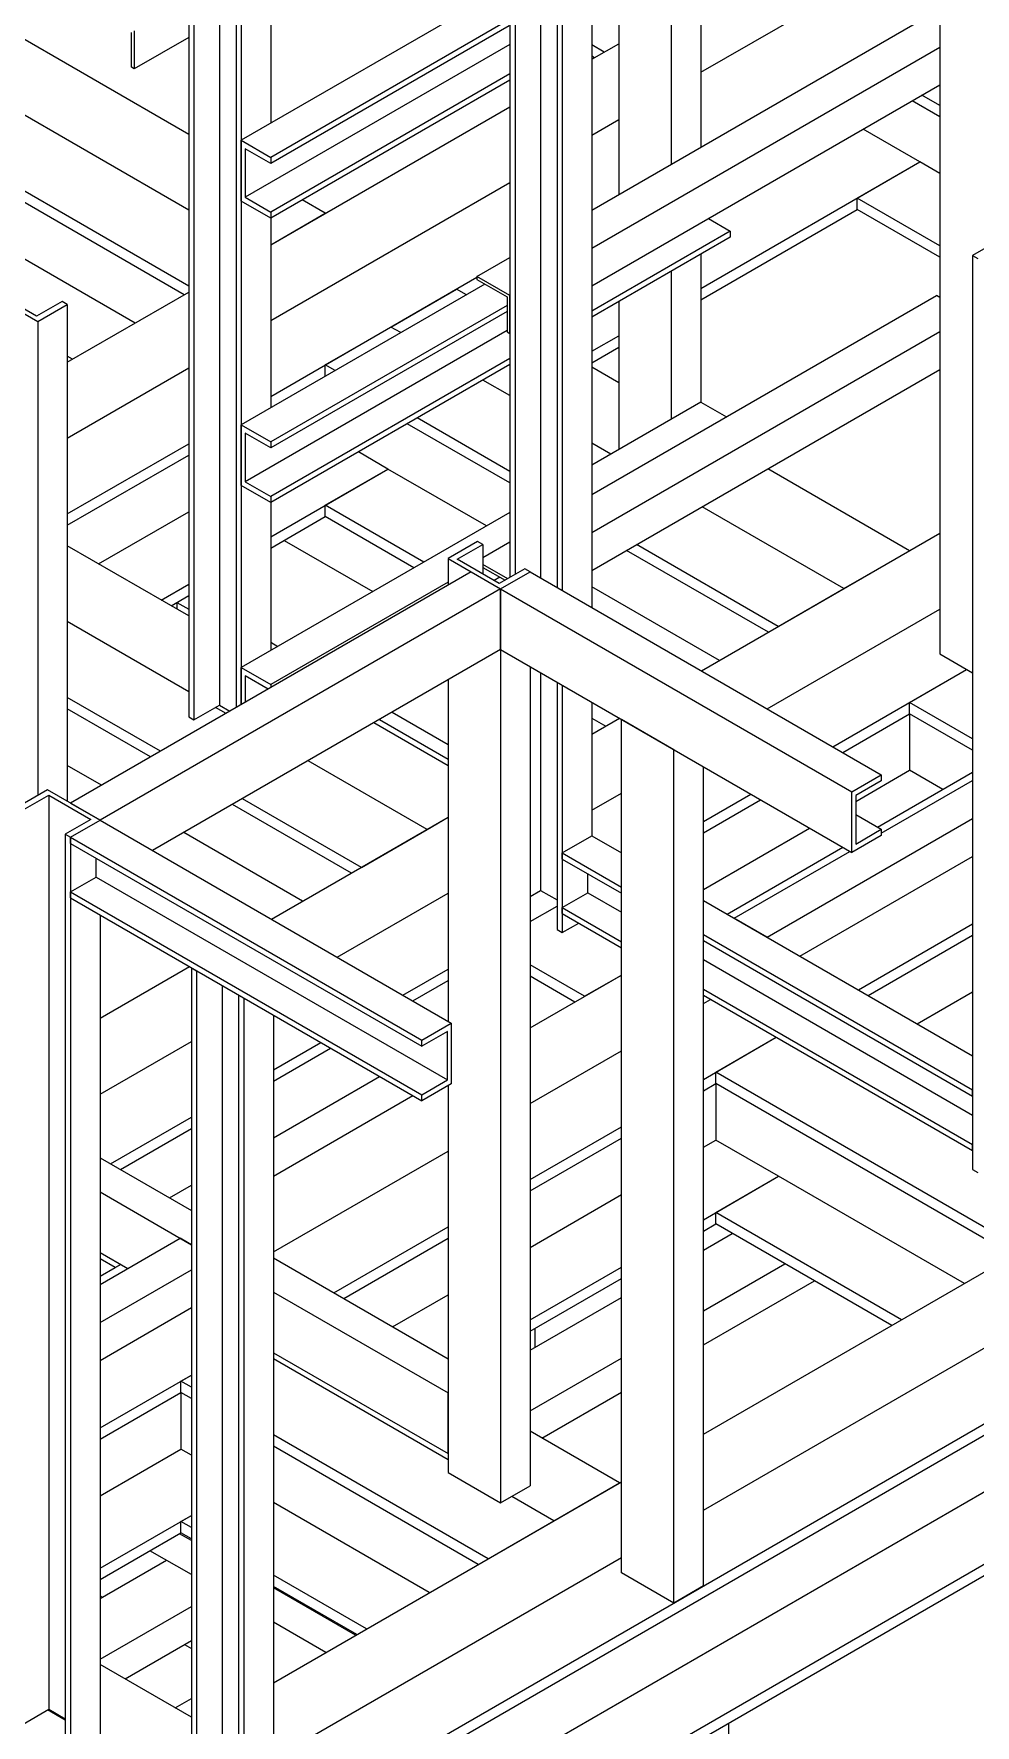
# Model space of a CAD drawing. Header units: millimetres. Extents: x 0 to 16187, y -20471 to 6290.
# Drawn here: x 513.2 to 589.3, y 5570.4 to 5707 of the extents above; entities that cross this region are included whole.
import ezdxf

# ---------------------------------------------------------------- set-up
doc = ezdxf.new("R2010")
doc.units = ezdxf.units.MM

msp = doc.modelspace()

# ---------------------------------------------------------------- linework, layer by layer
at = {"color": 7, "linetype": 'Continuous', "lineweight": 25}
for p, q in [((586.42867, 5730.68905), (586.42867, 5656.89417)), ((525.75891, 5725.60691), (525.75891, 5651.81203)), ((528.25146, 5726.55598), (528.25146, 5652.76111)), ((526.18318, 5725.36199), (526.18318, 5651.56711)), ((529.57729, 5723.40261), (529.57729, 5652.55879)), ((530.00155, 5723.15769), (530.00155, 5652.80372)), ((525.75891, 5698.83714), (494.36337, 5716.9614)), ((532.38804, 5716.88075), (532.38804, 5699.73295)), ((525.75891, 5692.71408), (489.06007, 5713.89987)), ((567.12466, 5703.85805), (585.52711, 5714.48156)), ((567.12466, 5712.13135), (567.12466, 5697.80418)), ((525.75891, 5686.59102), (483.75677, 5710.83834)), ((551.27125, 5710.63399), (530.00155, 5698.35526)), ((551.69205, 5710.63603), (551.69205, 5663.05984)), ((554.18461, 5711.5851), (554.18461, 5663.02923)), ((564.73817, 5710.75366), (564.73817, 5696.42649)), ((525.38755, 5685.88679), (483.75677, 5709.91973)), ((552.11632, 5710.3911), (552.11632, 5663.30477)), ((558.32118, 5709.56449), (558.32118, 5660.64123)), ((551.47992, 5707.99908), (532.38804, 5696.97757)), ((555.51043, 5708.43172), (555.51043, 5662.26385)), ((555.93469, 5708.1868), (555.93469, 5662.01892)), ((558.32118, 5692.72204), (586.16351, 5708.79508)), ((560.49553, 5708.30444), (560.49553, 5693.97727)), ((521.14504, 5704.25114), (521.14504, 5707.06821)), ((521.35717, 5707.19071), (521.35717, 5704.12868)), ((525.75891, 5706.66975), (521.35717, 5704.12868)), ((551.64215, 5707.60281), (532.38804, 5696.48764)), ((551.69205, 5706.10021), (530.31975, 5693.76225)), ((558.32118, 5704.89897), (560.49553, 5706.1542)), ((559.32721, 5705.47974), (558.32118, 5706.06051)), ((558.32118, 5689.66051), (586.42867, 5705.88662)), ((558.53159, 5705.02044), (558.32118, 5705.1419)), ((521.35717, 5704.12868), (521.14504, 5704.25114)), ((551.69205, 5703.71222), (532.38804, 5692.56825)), ((521.43513, 5683.60511), (488.82142, 5702.4326)), ((551.69205, 5703.2223), (532.38804, 5692.07832)), ((558.32118, 5686.59848), (586.42867, 5702.82459)), ((532.38804, 5689.92809), (551.69205, 5701.07206)), ((586.42867, 5700.2453), (584.19469, 5701.53495)), ((586.42867, 5701.1639), (584.99032, 5701.99425)), ((558.32118, 5698.77591), (560.49553, 5700.03114)), ((530.00155, 5698.35526), (532.38804, 5696.97757)), ((530.00155, 5693.45601), (530.00155, 5698.35526)), ((584.81117, 5696.61569), (580.24227, 5699.25326)), ((532.38804, 5696.48764), (530.31975, 5697.68164)), ((530.31975, 5697.68164), (530.31975, 5693.76225)), ((532.38804, 5696.97757), (532.38804, 5696.48764)), ((567.12466, 5686.40549), (584.81117, 5696.61569)), ((579.74652, 5693.69193), (584.81117, 5696.61569)), ((586.42867, 5695.68192), (584.81117, 5696.61569)), ((532.38804, 5683.80503), (551.69205, 5694.949)), ((532.38804, 5692.07832), (530.00155, 5693.45601)), ((530.31975, 5693.76225), (532.38804, 5692.56825)), ((536.78978, 5692.46916), (534.92742, 5693.54428)), ((567.12466, 5685.48688), (579.74652, 5692.77332)), ((586.42867, 5689.8344), (579.74652, 5693.69193)), ((579.74652, 5692.77332), (579.74652, 5693.69193)), ((586.42867, 5688.91579), (579.74652, 5692.77332)), ((532.38804, 5692.56825), (532.38804, 5692.07832)), ((532.38804, 5689.92809), (536.78978, 5692.46916)), ((532.38804, 5692.07832), (532.38804, 5676.76774)), ((567.75763, 5692.04603), (569.51114, 5691.03375)), ((569.51114, 5691.03375), (558.32118, 5684.57392)), ((569.51114, 5690.54383), (558.32118, 5684.084)), ((569.51114, 5691.03375), (569.51114, 5690.54383)), ((591.46681, 5690.42992), (589.08032, 5689.05224)), ((549.0404, 5687.36436), (551.69205, 5688.89513)), ((567.12466, 5689.16614), (567.12466, 5677.22378)), ((589.08032, 5689.05224), (589.50459, 5688.80731)), ((589.08032, 5689.05224), (589.08032, 5615.25736)), ((532.38804, 5677.68197), (549.0404, 5687.29517)), ((549.0404, 5687.36436), (549.0404, 5687.1194)), ((551.69205, 5685.8336), (549.0404, 5687.36436)), ((564.73817, 5687.78845), (564.73817, 5675.84609)), ((509.31868, 5686.1744), (513.56132, 5683.72517)), ((513.45525, 5684.15379), (510.06114, 5686.11317)), ((515.94781, 5680.43734), (525.75891, 5686.10117)), ((549.68, 5686.75017), (530.00155, 5675.39005)), ((542.09308, 5683.28457), (547.39638, 5686.3461)), ((548.18821, 5685.88898), (547.39638, 5686.3461)), ((549.0404, 5687.1194), (551.47992, 5685.7111)), ((515.52354, 5685.34778), (513.45525, 5684.15379)), ((513.56132, 5683.72517), (515.94781, 5685.10286)), ((515.94781, 5685.10286), (515.52354, 5685.34778)), ((515.94781, 5685.10286), (515.94781, 5644.99681)), ((551.47992, 5685.03387), (532.38804, 5674.01236)), ((551.47992, 5684.54394), (532.38804, 5673.52243)), ((551.47992, 5685.7111), (551.47992, 5682.89403)), ((551.69205, 5682.77157), (551.69205, 5685.8336)), ((558.32118, 5669.75683), (586.16351, 5685.82987)), ((560.49553, 5685.33923), (560.49553, 5673.39687)), ((586.42867, 5685.67679), (586.16351, 5685.82987)), ((513.56132, 5683.72517), (513.56132, 5645.45604)), ((536.78978, 5680.22304), (542.09308, 5683.28457)), ((542.88491, 5682.82745), (542.09308, 5683.28457)), ((551.47992, 5683.01254), (530.31975, 5670.79704)), ((551.47992, 5682.89403), (551.69205, 5682.77157)), ((558.32118, 5666.6953), (586.42867, 5682.92141)), ((558.32118, 5681.32335), (560.49553, 5682.57857)), ((516.37048, 5680.68134), (515.94781, 5680.92535)), ((551.69205, 5680.74701), (532.38804, 5669.60304)), ((558.32118, 5680.40474), (560.49553, 5681.65996)), ((515.94781, 5674.31428), (525.75891, 5679.97811)), ((551.69205, 5680.25708), (532.38804, 5669.11311)), ((537.58161, 5679.76592), (536.78978, 5680.22304)), ((536.78978, 5679.30881), (536.78978, 5680.22304)), ((560.49553, 5678.78412), (558.32118, 5680.03934)), ((558.32118, 5663.63327), (586.42867, 5679.85938)), ((551.69205, 5677.7432), (549.51473, 5679.00014)), ((567.12466, 5677.22378), (558.32118, 5672.14164)), ((567.12466, 5677.22378), (569.19019, 5676.03138)), ((530.00155, 5675.39005), (532.38804, 5674.01236)), ((530.00155, 5670.4908), (530.00155, 5675.39005)), ((551.69205, 5670.70153), (543.4158, 5675.47931)), ((551.69205, 5671.62014), (544.21143, 5675.93861)), ((515.94781, 5668.19122), (525.75891, 5673.85505)), ((532.38804, 5673.52243), (530.31975, 5674.71643)), ((530.31975, 5674.71643), (530.31975, 5670.79704)), ((532.38804, 5674.01236), (532.38804, 5673.52243)), ((559.85823, 5673.02896), (558.32118, 5673.91628)), ((515.94781, 5667.27261), (525.75891, 5672.93644)), ((541.85443, 5671.81729), (539.46338, 5673.19762)), ((532.38804, 5666.35246), (541.85443, 5671.81729)), ((536.78978, 5668.89353), (541.85443, 5671.81729)), ((549.80688, 5667.22644), (541.85443, 5671.81729)), ((583.98916, 5665.22154), (572.53079, 5671.83631)), ((532.38804, 5669.11311), (530.00155, 5670.4908)), ((530.31975, 5670.79704), (532.38804, 5669.60304)), ((532.38804, 5669.60304), (532.38804, 5669.11311)), ((518.46847, 5664.16439), (525.75891, 5668.37307)), ((551.69205, 5668.31473), (530.00155, 5655.79307)), ((532.38804, 5669.11311), (532.38804, 5657.17076)), ((544.74223, 5664.30268), (536.78978, 5668.89353)), ((536.78978, 5667.97492), (536.78978, 5668.89353)), ((578.68586, 5662.16001), (567.22749, 5668.77478)), ((532.38804, 5665.43385), (536.78978, 5667.97492)), ((543.94661, 5663.84338), (536.78978, 5667.97492)), ((525.75891, 5659.9557), (515.94781, 5665.61954)), ((533.47038, 5666.05868), (540.62721, 5661.92713)), ((549.09344, 5665.9683), (546.70695, 5664.59061)), ((547.44941, 5664.52938), (549.5177, 5665.72337)), ((549.5177, 5665.72337), (549.09344, 5665.9683)), ((549.5177, 5664.67469), (551.69205, 5665.92992)), ((549.5177, 5665.72337), (549.5177, 5663.33538)), ((573.38255, 5659.09848), (561.92419, 5665.71325)), ((567.18808, 5655.52248), (586.42867, 5666.62984)), ((546.70695, 5664.59061), (546.70695, 5662.44754)), ((546.70695, 5664.59061), (550.94959, 5662.14138)), ((550.84353, 5662.57), (547.44941, 5664.52938)), ((551.52623, 5662.96412), (549.5177, 5664.12362)), ((572.58693, 5658.63917), (561.12857, 5665.25394)), ((578.68586, 5662.16001), (583.98916, 5665.22154)), ((548.56311, 5663.51907), (516.21297, 5644.84374)), ((546.70695, 5662.68151), (532.38804, 5654.41538)), ((548.56311, 5663.51907), (550.94959, 5662.14138)), ((549.5177, 5663.87865), (551.31406, 5662.84163)), ((549.57353, 5663.84643), (549.5177, 5663.8142)), ((550.8999, 5663.08072), (550.42936, 5662.80909)), ((552.91181, 5663.76399), (550.84353, 5662.57)), ((550.94959, 5662.14138), (553.33608, 5663.51907)), ((553.33608, 5663.51907), (552.91181, 5663.76399)), ((553.33608, 5663.51907), (581.70874, 5647.13988)), ((550.94959, 5662.14138), (518.59946, 5643.46605)), ((523.53312, 5661.24063), (525.75891, 5662.52555)), ((524.32875, 5660.78132), (525.75891, 5661.60694)), ((550.94959, 5662.14138), (579.32225, 5645.7622)), ((550.94959, 5657.24214), (550.94959, 5662.14138)), ((550.94959, 5662.14138), (550.94959, 5588.34651)), ((568.63451, 5656.35749), (558.32118, 5662.31124)), ((573.38255, 5659.09848), (578.68586, 5662.16001)), ((524.80432, 5661.05586), (524.80432, 5660.50678)), ((524.80432, 5661.05009), (525.75891, 5660.49902)), ((572.49138, 5652.46095), (586.42867, 5660.50678)), ((525.75891, 5653.83264), (515.94781, 5659.49647)), ((550.94959, 5657.24214), (522.84279, 5641.01643)), ((532.38804, 5657.83567), (532.96394, 5657.50322)), ((550.94959, 5657.24214), (579.32225, 5640.86295)), ((509.87221, 5548.46816), (697.58586, 5656.83294)), ((553.33608, 5655.86445), (553.33608, 5589.7242)), ((586.42867, 5656.89417), (589.08032, 5655.36341)), ((530.00155, 5655.79307), (532.38804, 5654.41538)), ((530.00155, 5652.80372), (530.00155, 5655.79307)), ((532.16636, 5654.05343), (530.31975, 5655.11945)), ((530.31975, 5655.11945), (530.31975, 5652.98741)), ((546.70695, 5654.79291), (546.70695, 5627.23994)), ((554.18461, 5655.37461), (554.18461, 5637.79022)), ((555.51043, 5654.60922), (555.51043, 5634.63685)), ((577.79468, 5649.39942), (588.60303, 5655.63895)), ((583.98916, 5652.97542), (588.60303, 5655.63895)), ((523.46811, 5649.03204), (515.94781, 5653.37341)), ((532.38804, 5654.41538), (532.38804, 5654.1814)), ((555.93469, 5654.3643), (555.93469, 5634.39193)), ((522.67248, 5648.57273), (515.94781, 5652.45481)), ((525.75891, 5651.81203), (526.18318, 5651.56711)), ((526.18318, 5651.56711), (528.25146, 5652.76111)), ((528.77141, 5652.09357), (527.93327, 5652.57742)), ((528.25146, 5652.76111), (529.08961, 5652.27726)), ((542.18289, 5652.18123), (546.70695, 5649.56954)), ((558.32118, 5652.98661), (558.32118, 5642.19987)), ((578.59031, 5648.94012), (583.98916, 5652.05681)), ((589.08032, 5650.03635), (583.98916, 5652.97542)), ((583.98916, 5652.05681), (583.98916, 5652.97542)), ((589.08032, 5649.11774), (583.98916, 5652.05681)), ((583.98916, 5652.05681), (583.98916, 5647.49343)), ((546.70695, 5647.86266), (540.70452, 5651.32779)), ((541.1751, 5651.59944), (546.70695, 5648.40597)), ((558.32118, 5651.71261), (559.45483, 5651.05817)), ((558.32118, 5650.40373), (560.55826, 5651.69517)), ((560.70767, 5582.71329), (560.70767, 5651.60892)), ((564.95031, 5649.1597), (560.70767, 5651.60892)), ((564.95031, 5580.26407), (564.95031, 5649.1597)), ((518.72006, 5646.29105), (515.94781, 5647.89143)), ((545.00989, 5642.71929), (535.40122, 5648.26626)), ((567.33679, 5581.64176), (567.33679, 5647.78201)), ((579.32225, 5645.7622), (581.70874, 5647.13988)), ((579.64045, 5644.98298), (583.98916, 5647.49343)), ((581.70874, 5646.64996), (579.64045, 5645.45596)), ((581.40031, 5642.90862), (589.08032, 5647.3422)), ((581.70874, 5647.13988), (581.70874, 5646.64996)), ((581.70874, 5642.41418), (589.08032, 5646.66971)), ((586.66573, 5645.94828), (583.98916, 5647.49343)), ((514.35682, 5645.91527), (511.97033, 5644.53758)), ((512.39459, 5644.29266), (514.46288, 5645.48666)), ((518.59946, 5643.46605), (514.35682, 5645.91527)), ((514.46288, 5645.48666), (517.85699, 5643.52728)), ((514.46288, 5645.48666), (514.46288, 5571.69178)), ((539.70659, 5639.65776), (530.09792, 5645.20473)), ((558.32118, 5644.28067), (560.70767, 5645.65836)), ((567.33679, 5643.36221), (571.16487, 5645.57211)), ((567.33679, 5642.4436), (571.96049, 5645.11281)), ((579.32225, 5640.86295), (579.32225, 5645.7622)), ((579.64045, 5645.45596), (579.64045, 5641.53657)), ((516.21297, 5644.84374), (518.59946, 5643.46605)), ((538.91097, 5639.19845), (529.3023, 5644.74542)), ((532.45146, 5635.46946), (546.70695, 5643.69898)), ((545.00989, 5642.71929), (546.70695, 5643.69898)), ((572.48099, 5634.02559), (589.08032, 5643.60818)), ((579.64045, 5643.92456), (581.70874, 5642.73056)), ((517.85699, 5643.52728), (515.78871, 5642.33328)), ((515.78871, 5642.33328), (516.21297, 5642.08836)), ((515.78871, 5642.33328), (515.78871, 5568.53841)), ((516.21297, 5642.08836), (518.59946, 5643.46605)), ((518.59946, 5643.46605), (546.97212, 5627.08686)), ((534.95854, 5636.91677), (525.34987, 5642.46374)), ((539.70659, 5639.65776), (545.00989, 5642.71929)), ((555.93469, 5640.82218), (558.32118, 5642.19987)), ((558.32118, 5642.19987), (560.70767, 5640.82218)), ((567.33679, 5637.88023), (575.91291, 5642.83112)), ((581.70874, 5642.24064), (579.32225, 5640.86295)), ((579.64045, 5641.53657), (581.70874, 5642.73056)), ((581.70874, 5642.73056), (581.70874, 5642.24064)), ((516.21297, 5642.08836), (544.58563, 5625.70917)), ((516.21297, 5641.59844), (516.21297, 5642.08836)), ((516.21297, 5642.08836), (516.21297, 5568.29348)), ((516.21297, 5641.59844), (544.58563, 5625.21925)), ((569.24688, 5635.8926), (578.58949, 5641.28597)), ((569.82934, 5635.55635), (579.17194, 5640.94972)), ((518.28126, 5638.87304), (518.28126, 5640.40444)), ((555.93469, 5640.33226), (555.93469, 5640.82218)), ((555.93469, 5640.82218), (560.70767, 5638.06681)), ((555.93469, 5640.33226), (560.70767, 5637.57688)), ((575.13307, 5632.49457), (589.08032, 5640.54615)), ((516.21297, 5637.67904), (518.28126, 5638.87304)), ((518.28126, 5638.87304), (546.65392, 5622.49385)), ((558.00298, 5637.60686), (558.00298, 5639.13826)), ((516.21297, 5637.67904), (544.58563, 5621.29985)), ((516.21297, 5637.18911), (516.21297, 5637.67904)), ((516.21297, 5637.18911), (544.58563, 5620.80993)), ((537.75476, 5632.40793), (546.70695, 5637.57592)), ((553.33608, 5637.30038), (554.18461, 5637.79022)), ((554.18461, 5637.79022), (555.51043, 5637.02484)), ((555.93469, 5636.41286), (558.00298, 5637.60686)), ((558.00298, 5637.60686), (560.70767, 5636.04548)), ((567.33679, 5636.99527), (589.08032, 5624.443)), ((518.59946, 5635.81143), (518.59946, 5569.67117)), ((553.33608, 5635.27977), (555.51043, 5636.535)), ((555.93469, 5636.41286), (560.70767, 5633.65749)), ((555.93469, 5635.92294), (555.93469, 5636.41286)), ((555.93469, 5635.92294), (560.70767, 5633.16756)), ((572.48099, 5634.02559), (569.82934, 5635.55635)), ((555.51043, 5634.63685), (555.93469, 5634.39193)), ((555.93469, 5634.39193), (557.26074, 5635.15743)), ((567.33679, 5634.23989), (589.08032, 5621.68762)), ((579.85349, 5629.76954), (589.08032, 5635.09608)), ((580.64911, 5629.31023), (589.08032, 5634.17747)), ((567.33679, 5633.74997), (589.08032, 5621.19769)), ((518.59946, 5627.47287), (525.82164, 5631.64215)), ((525.97104, 5631.5559), (526.39531, 5631.31098)), ((525.97104, 5631.5559), (525.97104, 5562.66027)), ((526.39531, 5631.31098), (526.39531, 5562.41535)), ((543.05806, 5629.3464), (546.70695, 5631.45286)), ((557.73782, 5629.24855), (553.33608, 5631.78962)), ((567.33679, 5632.21857), (589.08032, 5619.66629)), ((528.4636, 5630.11698), (528.4636, 5563.60934)), ((543.85369, 5628.88709), (546.70695, 5630.53425)), ((553.33608, 5626.70748), (560.70767, 5630.96301)), ((556.94219, 5628.78925), (553.33608, 5630.87102)), ((557.73782, 5629.24855), (560.70767, 5630.96301)), ((529.78942, 5629.3516), (530.21369, 5629.10667)), ((529.78942, 5629.3516), (529.78942, 5560.45597)), ((530.21369, 5629.10667), (530.21369, 5560.21104)), ((567.33679, 5629.83057), (589.08032, 5617.2783)), ((567.33679, 5629.34065), (589.08032, 5616.78837)), ((567.33679, 5628.66686), (567.92037, 5629.00376)), ((584.60154, 5627.02855), (589.08032, 5629.6141)), ((518.59946, 5627.52454), (518.64421, 5627.4987)), ((532.60017, 5627.72899), (532.60017, 5561.58873)), ((544.58563, 5625.70917), (546.97212, 5627.08686)), ((546.65392, 5626.41324), (544.58563, 5625.21925)), ((546.65392, 5622.49385), (546.65392, 5626.41324)), ((546.97212, 5627.08686), (546.97212, 5622.18762)), ((567.33679, 5622.5438), (573.22367, 5625.94223)), ((568.34442, 5623.12549), (573.22367, 5625.94223)), ((518.59946, 5621.34981), (525.97104, 5625.60533)), ((532.60017, 5623.30919), (536.42824, 5625.51909)), ((532.60017, 5622.39058), (537.22387, 5625.05978)), ((544.58563, 5625.21925), (544.58563, 5625.70917)), ((553.33608, 5620.58442), (560.70767, 5624.83995)), ((593.16387, 5608.79753), (568.34442, 5623.12549)), ((568.34442, 5622.20689), (568.34442, 5623.12549)), ((532.60017, 5617.8272), (541.17629, 5622.7781)), ((544.58563, 5621.29985), (546.65392, 5622.49385)), ((546.97212, 5622.18762), (544.58563, 5620.80993)), ((546.70695, 5622.03454), (546.70695, 5590.79573)), ((567.33679, 5621.62519), (568.34442, 5622.20689)), ((592.36824, 5608.33823), (568.34442, 5622.20689)), ((568.34442, 5622.20689), (568.34442, 5617.64351)), ((510.66783, 5548.00885), (637.44643, 5621.19658)), ((532.60017, 5614.7369), (543.85287, 5621.23294)), ((544.58563, 5620.80993), (544.58563, 5621.29985)), ((589.08032, 5621.19769), (589.08032, 5621.68762)), ((519.44889, 5615.71711), (525.97104, 5619.48227)), ((520.24451, 5615.25781), (525.97104, 5618.56366)), ((553.33608, 5614.46136), (560.70767, 5618.71689)), ((553.33608, 5613.54275), (560.70767, 5617.79828)), ((567.33679, 5617.06182), (568.34442, 5617.64351)), ((573.40907, 5614.71975), (568.34442, 5617.64351)), ((514.62026, 5545.72717), (637.44643, 5616.63321)), ((532.60017, 5608.61384), (546.70695, 5616.75751)), ((589.08032, 5616.78837), (589.08032, 5617.2783)), ((518.59946, 5616.20748), (525.97104, 5611.95195)), ((589.08032, 5615.25736), (589.50459, 5615.01244)), ((524.19694, 5612.97612), (525.97104, 5614.00029)), ((554.39674, 5562.84212), (642.51108, 5613.70945)), ((567.33679, 5611.2143), (573.40907, 5614.71975)), ((567.33679, 5593.88788), (603.08104, 5614.52259)), ((568.34442, 5611.79599), (573.40907, 5614.71975)), ((588.41582, 5606.05654), (573.40907, 5614.71975)), ((518.59946, 5613.4521), (525.97104, 5609.19658)), ((553.33608, 5608.97938), (560.70767, 5613.23491)), ((567.33679, 5610.29569), (568.34442, 5610.87738)), ((583.35117, 5603.13278), (568.34442, 5611.79599)), ((568.34442, 5610.87738), (568.34442, 5611.79599)), ((582.55554, 5602.67348), (568.34442, 5610.87738)), ((518.59946, 5605.98197), (525.06948, 5609.71704)), ((525.97104, 5609.19658), (525.06948, 5609.71704)), ((537.48011, 5605.30791), (546.70695, 5610.63445)), ((538.27574, 5604.8486), (546.70695, 5609.71584)), ((554.39674, 5561.92351), (637.44643, 5609.86708)), ((567.33679, 5608.76252), (569.67233, 5610.11079)), ((518.59946, 5608.55286), (520.82615, 5607.26741)), ((519.81922, 5607.35861), (518.59946, 5608.06276)), ((532.60017, 5608.12504), (546.70695, 5599.98137)), ((567.33679, 5587.76482), (603.08104, 5608.39953)), ((518.59946, 5606.65446), (520.2437, 5607.60366)), ((518.59946, 5606.65446), (519.81922, 5607.35861)), ((518.59946, 5602.92044), (525.97104, 5607.17597)), ((519.81922, 5607.35861), (520.2437, 5607.60366)), ((553.33608, 5603.13186), (560.70767, 5607.38739)), ((567.33679, 5603.86407), (573.91497, 5607.66157)), ((532.60017, 5605.36966), (546.70695, 5597.22599)), ((553.33608, 5602.21325), (560.70767, 5606.46878)), ((567.33679, 5601.10824), (576.30184, 5606.28366)), ((518.59946, 5599.85841), (525.97104, 5604.11394)), ((542.22816, 5602.56692), (546.70695, 5605.15247)), ((553.33608, 5600.68008), (560.70767, 5604.9356)), ((553.70731, 5602.42756), (553.70731, 5600.89438)), ((532.60017, 5600.47042), (546.70695, 5592.32675)), ((546.70695, 5591.83665), (532.60017, 5599.98032)), ((553.33608, 5595.78163), (560.70767, 5600.03716)), ((518.59946, 5594.40834), (525.97104, 5598.66387)), ((525.12252, 5598.17402), (525.97104, 5598.66387)), ((518.59946, 5593.48973), (525.12252, 5597.25541)), ((525.97104, 5597.68418), (525.12252, 5598.17402)), ((525.12252, 5597.25541), (525.12252, 5598.17402)), ((525.97104, 5596.76557), (525.12252, 5597.25541)), ((525.12252, 5597.25541), (525.12252, 5592.69204)), ((546.70695, 5592.32675), (546.70695, 5597.22599)), ((554.29487, 5593.5793), (560.70767, 5597.28133)), ((549.94196, 5583.84606), (532.60017, 5593.85726)), ((560.54857, 5589.96912), (553.33608, 5594.1328)), ((518.59946, 5588.92636), (525.12252, 5592.69204)), ((525.97104, 5592.2022), (525.12252, 5592.69204)), ((549.14634, 5583.38675), (532.60017, 5592.93865)), ((546.70695, 5590.79573), (550.94959, 5588.34651)), ((532.60017, 5573.83485), (560.70767, 5590.06096)), ((550.94959, 5588.34651), (553.33608, 5589.7242)), ((555.24527, 5586.90759), (560.54857, 5589.96912)), ((545.19392, 5581.10507), (532.60017, 5588.37528)), ((555.24527, 5586.90759), (551.85115, 5588.86697)), ((518.59946, 5583.07883), (525.97104, 5587.33436)), ((525.12252, 5586.84452), (525.97104, 5587.33436)), ((525.97104, 5586.35467), (525.12252, 5586.84452)), ((525.12252, 5585.92591), (525.12252, 5586.84452)), ((549.94196, 5583.84606), (555.24527, 5586.90759)), ((518.59946, 5582.16023), (525.12252, 5585.92591)), ((525.97104, 5585.31325), (525.01615, 5585.8645)), ((525.97104, 5585.43606), (525.12252, 5585.92591)), ((518.59946, 5580.62705), (523.95719, 5583.72)), ((525.97104, 5582.55743), (522.62928, 5584.48659)), ((532.60017, 5567.71179), (560.70767, 5583.9379)), ((540.12926, 5578.18131), (532.60017, 5582.52776)), ((564.95031, 5580.26407), (560.70767, 5582.71329)), ((518.59946, 5580.85924), (518.80055, 5580.74314)), ((539.33364, 5577.722), (532.60017, 5581.60915)), ((539.22727, 5577.6606), (532.60017, 5581.48634)), ((567.33679, 5581.64176), (564.95031, 5580.26407)), ((518.59946, 5575.7286), (525.97104, 5579.98413)), ((536.8404, 5576.28268), (532.60017, 5578.73052)), ((520.61891, 5574.13858), (525.97104, 5577.22831)), ((525.43007, 5576.91601), (525.97104, 5576.60371)), ((525.97104, 5571.04886), (518.59946, 5575.30439)), ((512.39459, 5570.49779), (514.46288, 5571.69178)), ((515.78871, 5570.80394), (514.35682, 5571.63055)), ((514.46288, 5571.69178), (515.78871, 5570.9264)), ((524.67056, 5571.79961), (525.97104, 5572.55037)), ((569.35205, 5570.55703), (569.35205, 5558.73812))]:
    msp.add_line(p, q, dxfattribs=at)

doc.saveas('drawing.dxf')
